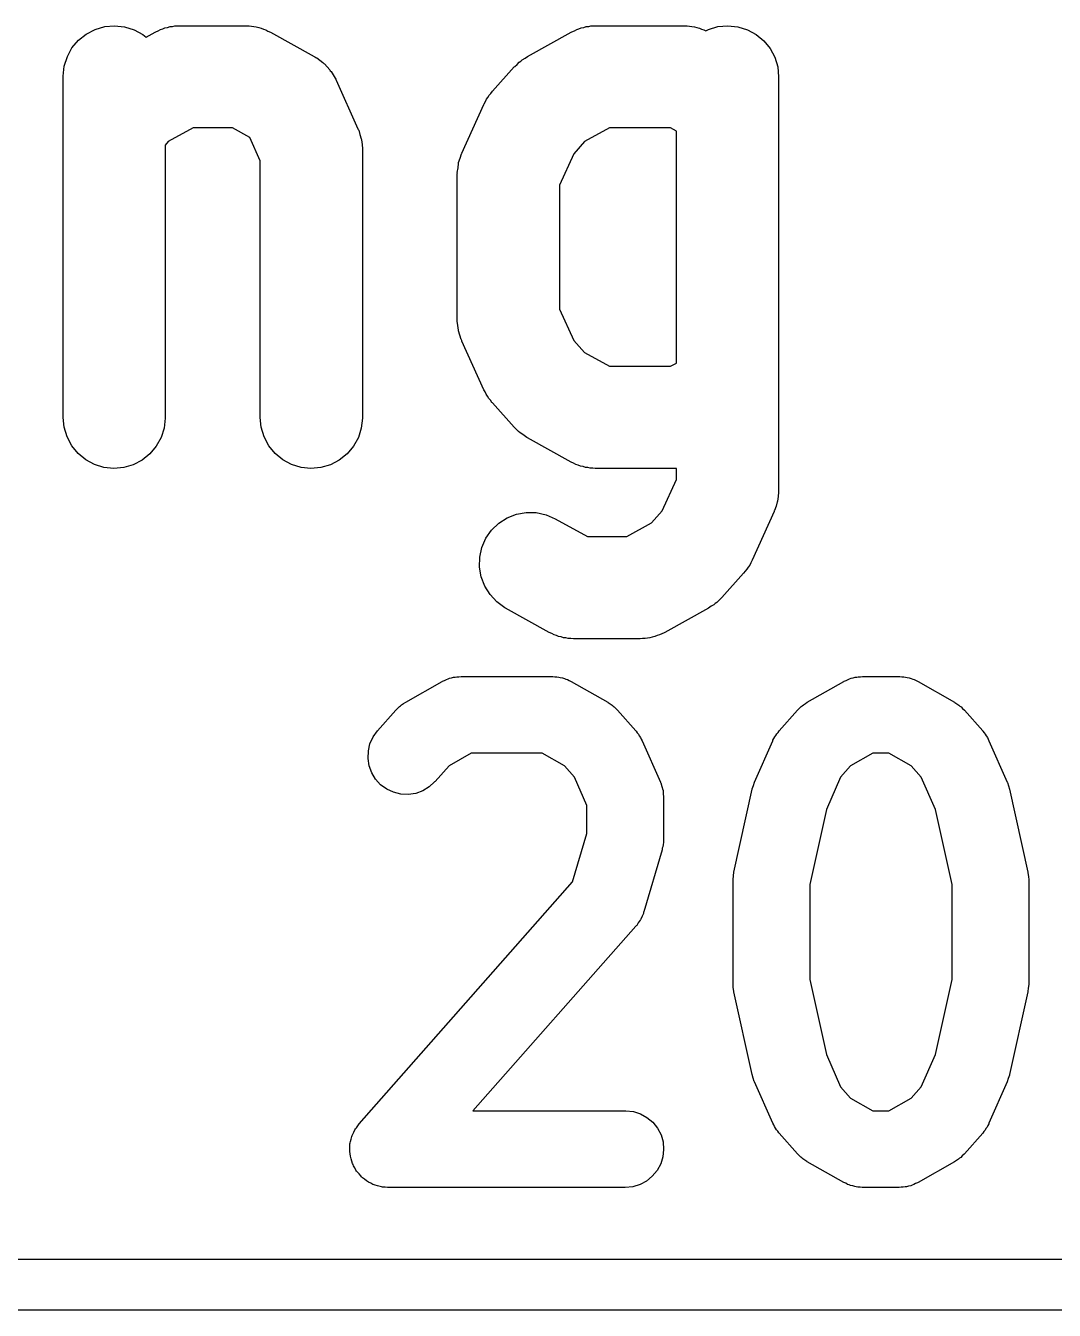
# Model space of a CAD drawing. Extents: x 70 to 232, y -98 to -51.
# Drawn here: x 158.73 to 162.75, y -97.9 to -92.87 of the extents above; entities that cross this region are included whole.
import ezdxf

# ---------------------------------------------------------------- set-up
doc = ezdxf.new("R2010")
doc.units = 0
doc.layers.add('BLACK', color=7, linetype='CONTINUOUS')

msp = doc.modelspace()

# ---------------------------------------------------------------- linework, layer by layer
at = {"layer": 'BLACK', "linetype": 'CONTINUOUS'}
for p, q in [((158.997, -92.886), (159.034, -92.875)), ((159.034, -92.875), (159.073, -92.8714)), ((159.073, -92.8714), (159.112, -92.8755)), ((159.112, -92.8755), (159.149, -92.8871)), ((159.27, -92.8802), (159.28, -92.8782)), ((159.28, -92.8782), (159.29, -92.8752)), ((159.29, -92.8752), (159.299, -92.8743)), ((159.299, -92.8743), (159.308, -92.8725)), ((159.308, -92.8725), (159.318, -92.8724)), ((159.318, -92.8724), (159.329, -92.8714)), ((159.329, -92.8714), (159.586, -92.8714)), ((159.586, -92.8714), (159.589, -92.8714)), ((159.589, -92.8714), (159.599, -92.8726)), ((159.599, -92.8726), (159.609, -92.8728)), ((159.609, -92.8728), (159.618, -92.8748)), ((159.618, -92.8748), (159.627, -92.8758)), ((159.627, -92.8758), (159.637, -92.8789)), ((160.898, -92.8802), (160.909, -92.8782)), ((160.909, -92.8782), (160.918, -92.8752)), ((160.918, -92.8752), (160.928, -92.8743)), ((160.928, -92.8743), (160.937, -92.8725)), ((160.937, -92.8725), (160.947, -92.8724)), ((160.947, -92.8724), (160.957, -92.8714)), ((160.957, -92.8714), (161.3, -92.8714)), ((161.3, -92.8714), (161.303, -92.8714)), ((161.303, -92.8714), (161.313, -92.8726)), ((161.313, -92.8726), (161.323, -92.8728)), ((161.323, -92.8728), (161.332, -92.8748)), ((161.332, -92.8748), (161.342, -92.8758)), ((161.342, -92.8758), (161.351, -92.8789)), ((161.397, -92.886), (161.434, -92.875)), ((161.434, -92.875), (161.473, -92.8714)), ((161.473, -92.8714), (161.512, -92.8755)), ((161.512, -92.8755), (161.549, -92.8871)), ((158.906, -92.9584), (158.931, -92.9285)), ((158.931, -92.9285), (158.962, -92.9041)), ((158.962, -92.9041), (158.997, -92.886)), ((159.149, -92.8871), (159.183, -92.9056)), ((159.183, -92.9056), (159.196, -92.9162)), ((159.196, -92.9162), (159.231, -92.8966)), ((159.231, -92.8966), (159.234, -92.8953)), ((159.234, -92.8953), (159.243, -92.8913)), ((159.243, -92.8913), (159.252, -92.8865)), ((159.252, -92.8865), (159.261, -92.8838)), ((159.261, -92.8838), (159.27, -92.8802)), ((159.637, -92.8789), (159.647, -92.8811)), ((159.647, -92.8811), (159.656, -92.8848)), ((159.656, -92.8848), (159.665, -92.8876)), ((159.665, -92.8876), (159.673, -92.8925)), ((159.673, -92.8925), (159.683, -92.8966)), ((159.683, -92.8966), (159.854, -92.9918)), ((160.689, -92.9918), (160.86, -92.8966)), ((160.86, -92.8966), (160.862, -92.8953)), ((160.862, -92.8953), (160.872, -92.8913)), ((160.872, -92.8913), (160.881, -92.8865)), ((160.881, -92.8865), (160.89, -92.8838)), ((160.89, -92.8838), (160.898, -92.8802)), ((161.351, -92.8789), (161.361, -92.8811)), ((161.361, -92.8811), (161.37, -92.8848)), ((161.37, -92.8848), (161.379, -92.8876)), ((161.379, -92.8876), (161.386, -92.8915)), ((161.386, -92.8915), (161.397, -92.886)), ((161.549, -92.8871), (161.583, -92.9056)), ((161.583, -92.9056), (161.613, -92.9305)), ((158.888, -92.9926), (158.906, -92.9584)), ((161.613, -92.9305), (161.638, -92.9607)), ((161.638, -92.9607), (161.656, -92.9952)), ((158.876, -93.0298), (158.888, -92.9926)), ((159.854, -92.9918), (159.857, -92.9932)), ((159.857, -92.9932), (159.86, -92.9956)), ((159.86, -92.9956), (159.864, -92.9974)), ((159.864, -92.9974), (159.876, -93.0069)), ((159.876, -93.0069), (159.888, -93.0158)), ((159.888, -93.0158), (159.891, -93.0188)), ((159.891, -93.0188), (159.894, -93.0213)), ((159.894, -93.0213), (159.905, -93.033)), ((160.639, -93.0308), (160.648, -93.0227)), ((160.648, -93.0227), (160.656, -93.014)), ((160.656, -93.014), (160.663, -93.0098)), ((160.663, -93.0098), (160.668, -93.0049)), ((160.668, -93.0049), (160.679, -92.9987)), ((160.679, -92.9987), (160.689, -92.9918)), ((161.656, -92.9952), (161.668, -93.0326)), ((158.871, -93.0686), (158.876, -93.0298)), ((158.871, -93.0714), (158.871, -93.0686)), ((158.871, -94.4048), (158.871, -93.0714)), ((159.905, -93.033), (159.915, -93.0442)), ((159.915, -93.0442), (159.917, -93.0477)), ((159.917, -93.0477), (159.92, -93.0507)), ((159.92, -93.0507), (159.928, -93.0642)), ((159.928, -93.0642), (159.936, -93.0773)), ((159.936, -93.0773), (159.938, -93.0811)), ((160.551, -93.1281), (160.637, -93.0329)), ((160.637, -93.0329), (160.639, -93.0308)), ((161.668, -93.0326), (161.671, -93.0714)), ((161.671, -93.0714), (161.671, -94.6905)), ((159.938, -93.0811), (159.94, -93.0846)), ((159.94, -93.0846), (160.025, -93.2751)), ((160.545, -93.1362), (160.551, -93.1281)), ((160.432, -93.3703), (160.518, -93.1798)), ((160.518, -93.1798), (160.519, -93.1773)), ((160.519, -93.1773), (160.524, -93.1686)), ((160.524, -93.1686), (160.528, -93.1595)), ((160.528, -93.1595), (160.534, -93.1519)), ((160.534, -93.1519), (160.539, -93.1437)), ((160.539, -93.1437), (160.545, -93.1362)), ((159.38, -93.2714), (159.283, -93.3253)), ((159.534, -93.2714), (159.38, -93.2714)), ((159.602, -93.3093), (159.534, -93.2714)), ((160.025, -93.2751), (160.026, -93.2776)), ((160.026, -93.2776), (160.027, -93.2793)), ((160.027, -93.2793), (160.028, -93.2809)), ((161.009, -93.2714), (160.912, -93.3253)), ((161.248, -93.2714), (161.009, -93.2714)), ((161.271, -93.2843), (161.248, -93.2714)), ((159.283, -93.3253), (159.271, -93.3387)), ((159.643, -93.4001), (159.602, -93.3093)), ((160.028, -93.2809), (160.033, -93.2979)), ((160.033, -93.2979), (160.038, -93.3148)), ((160.038, -93.3148), (160.039, -93.3166)), ((160.039, -93.3166), (160.039, -93.3183)), ((160.039, -93.3183), (160.041, -93.3359)), ((160.912, -93.3253), (160.87, -93.3725)), ((161.271, -94.1918), (161.271, -93.2843)), ((159.271, -93.3387), (159.271, -94.4048)), ((160.041, -93.3359), (160.043, -93.3536)), ((160.043, -93.3536), (160.043, -93.3554)), ((160.043, -93.3554), (160.043, -93.3571)), ((160.043, -93.3571), (160.043, -94.4048)), ((160.425, -93.3905), (160.43, -93.3736)), ((160.43, -93.3736), (160.431, -93.372)), ((160.431, -93.372), (160.432, -93.3703)), ((160.87, -93.3725), (160.814, -93.4953)), ((159.643, -94.4048), (159.643, -93.4001)), ((160.414, -93.446), (160.417, -93.4284)), ((160.417, -93.4284), (160.419, -93.4108)), ((160.419, -93.4073), (160.425, -93.3905)), ((160.419, -93.4091), (160.419, -93.4073)), ((160.419, -93.4108), (160.419, -93.4091)), ((160.415, -93.4478), (160.414, -93.446)), ((160.414, -93.4496), (160.415, -93.4478)), ((160.414, -93.4524), (160.414, -93.4496)), ((160.414, -94.0238), (160.414, -93.4524)), ((160.814, -93.4953), (160.814, -93.9809)), ((160.814, -93.9809), (160.87, -94.1037)), ((160.414, -94.0256), (160.414, -94.0238)), ((160.414, -94.0274), (160.414, -94.0256)), ((160.416, -94.045), (160.414, -94.0274)), ((160.418, -94.0627), (160.416, -94.045)), ((160.419, -94.0644), (160.418, -94.0627)), ((160.419, -94.0662), (160.419, -94.0644)), ((160.424, -94.0831), (160.419, -94.0662)), ((160.429, -94.1), (160.424, -94.0831)), ((160.43, -94.1016), (160.429, -94.1)), ((160.431, -94.1033), (160.43, -94.1016)), ((160.432, -94.1059), (160.431, -94.1033)), ((160.518, -94.2964), (160.432, -94.1059)), ((160.87, -94.1037), (160.912, -94.1509)), ((160.912, -94.1509), (161.009, -94.2048)), ((161.009, -94.2048), (161.248, -94.2048)), ((161.248, -94.2048), (161.271, -94.1918)), ((160.523, -94.3051), (160.518, -94.2964)), ((160.527, -94.3142), (160.523, -94.3051)), ((160.532, -94.322), (160.527, -94.3142)), ((160.537, -94.3302), (160.532, -94.322)), ((160.544, -94.3378), (160.537, -94.3302)), ((160.549, -94.346), (160.544, -94.3378)), ((160.551, -94.3481), (160.549, -94.346)), ((160.637, -94.4433), (160.551, -94.3481)), ((158.875, -94.4436), (158.871, -94.4048)), ((159.271, -94.4076), (159.267, -94.4463)), ((159.271, -94.4048), (159.271, -94.4076)), ((159.647, -94.4436), (159.643, -94.4048)), ((160.043, -94.4076), (160.038, -94.4463)), ((160.043, -94.4048), (160.043, -94.4076)), ((158.887, -94.481), (158.875, -94.4436)), ((158.905, -94.5154), (158.887, -94.481)), ((159.255, -94.4835), (159.236, -94.5178)), ((159.267, -94.4463), (159.255, -94.4835)), ((159.658, -94.481), (159.647, -94.4436)), ((159.676, -94.5154), (159.658, -94.481)), ((160.027, -94.4835), (160.008, -94.5178)), ((160.038, -94.4463), (160.027, -94.4835)), ((160.646, -94.4515), (160.637, -94.4433)), ((160.654, -94.4603), (160.646, -94.4515)), ((160.66, -94.4646), (160.654, -94.4603)), ((160.666, -94.4696), (160.66, -94.4646)), ((160.676, -94.4759), (160.666, -94.4696)), ((160.686, -94.483), (160.676, -94.4759)), ((160.689, -94.4844), (160.686, -94.483)), ((160.86, -94.5796), (160.689, -94.4844)), ((158.93, -94.5457), (158.905, -94.5154)), ((159.236, -94.5178), (159.211, -94.5477)), ((159.701, -94.5457), (159.676, -94.5154)), ((160.008, -94.5178), (159.983, -94.5477)), ((158.96, -94.5706), (158.93, -94.5457)), ((158.994, -94.5891), (158.96, -94.5706)), ((159.181, -94.5721), (159.146, -94.5902)), ((159.211, -94.5477), (159.181, -94.5721)), ((159.731, -94.5706), (159.701, -94.5457)), ((159.765, -94.5891), (159.731, -94.5706)), ((159.952, -94.5721), (159.918, -94.5902)), ((159.983, -94.5477), (159.952, -94.5721)), ((160.869, -94.5837), (160.86, -94.5796)), ((160.878, -94.5886), (160.869, -94.5837)), ((159.031, -94.6007), (158.994, -94.5891)), ((159.07, -94.6048), (159.031, -94.6007)), ((159.109, -94.6012), (159.07, -94.6048)), ((159.146, -94.5902), (159.109, -94.6012)), ((159.803, -94.6007), (159.765, -94.5891)), ((159.841, -94.6048), (159.803, -94.6007)), ((159.88, -94.6012), (159.841, -94.6048)), ((159.918, -94.5902), (159.88, -94.6012)), ((160.887, -94.5914), (160.878, -94.5886)), ((160.896, -94.5951), (160.887, -94.5914)), ((160.906, -94.5973), (160.896, -94.5951)), ((160.916, -94.6004), (160.906, -94.5973)), ((160.925, -94.6014), (160.916, -94.6004)), ((160.934, -94.6034), (160.925, -94.6014)), ((160.944, -94.6036), (160.934, -94.6034)), ((160.954, -94.6047), (160.944, -94.6036)), ((160.957, -94.6048), (160.954, -94.6047)), ((161.271, -94.6048), (160.957, -94.6048)), ((161.271, -94.6475), (161.271, -94.6048)), ((161.216, -94.7704), (161.271, -94.6475)), ((161.666, -94.7356), (161.661, -94.7523)), ((161.667, -94.7338), (161.666, -94.7356)), ((161.669, -94.7144), (161.667, -94.7321)), ((161.667, -94.7321), (161.667, -94.7338)), ((161.671, -94.6969), (161.669, -94.7144)), ((161.671, -94.6905), (161.671, -94.6933)), ((161.671, -94.6933), (161.671, -94.6951)), ((161.671, -94.6951), (161.671, -94.6969)), ((160.609, -94.7979), (160.646, -94.7837)), ((160.646, -94.7837), (160.684, -94.7768)), ((160.684, -94.7768), (160.723, -94.7775)), ((160.723, -94.7775), (160.761, -94.7858)), ((160.761, -94.7858), (160.797, -94.8014)), ((161.174, -94.8176), (161.216, -94.7704)), ((161.654, -94.7725), (161.568, -94.963)), ((161.655, -94.7693), (161.654, -94.7708)), ((161.654, -94.7708), (161.654, -94.7725)), ((161.661, -94.7523), (161.655, -94.7693)), ((160.548, -94.8459), (160.576, -94.8189)), ((160.576, -94.8189), (160.609, -94.7979)), ((160.797, -94.8014), (160.923, -94.8714)), ((161.077, -94.8714), (161.174, -94.8176)), ((160.51, -94.9135), (160.526, -94.8778)), ((160.526, -94.8778), (160.548, -94.8459)), ((160.923, -94.8714), (161.077, -94.8714)), ((160.502, -94.9516), (160.51, -94.9135)), ((160.501, -94.9906), (160.502, -94.9516)), ((161.558, -94.9833), (161.552, -94.991)), ((161.562, -94.9742), (161.558, -94.9833)), ((161.567, -94.9656), (161.562, -94.9742)), ((161.568, -94.963), (161.567, -94.9656)), ((160.507, -95.0291), (160.501, -94.9906)), ((160.521, -95.0656), (160.507, -95.0291)), ((161.534, -95.0147), (161.449, -95.11)), ((161.54, -95.0066), (161.534, -95.0147)), ((161.547, -94.9992), (161.54, -95.0066)), ((161.552, -94.991), (161.547, -94.9992)), ((160.542, -95.0986), (160.521, -95.0656)), ((160.569, -95.127), (160.542, -95.0986)), ((160.6, -95.1496), (160.569, -95.127)), ((161.418, -95.138), (161.407, -95.1441)), ((161.423, -95.133), (161.418, -95.138)), ((161.429, -95.1288), (161.423, -95.133)), ((161.438, -95.1201), (161.429, -95.1288)), ((161.447, -95.112), (161.438, -95.1201)), ((161.449, -95.11), (161.447, -95.112)), ((160.603, -95.151), (160.6, -95.1496)), ((160.774, -95.2463), (160.603, -95.151)), ((161.397, -95.151), (161.226, -95.2463)), ((161.407, -95.1441), (161.397, -95.151)), ((160.784, -95.2503), (160.774, -95.2463)), ((160.793, -95.2553), (160.784, -95.2503)), ((160.802, -95.2581), (160.793, -95.2553)), ((160.81, -95.2618), (160.802, -95.2581)), ((160.82, -95.264), (160.81, -95.2618)), ((160.83, -95.2671), (160.82, -95.264)), ((160.839, -95.2681), (160.83, -95.2671)), ((160.848, -95.2701), (160.839, -95.2681)), ((160.858, -95.2703), (160.848, -95.2701)), ((160.869, -95.2714), (160.858, -95.2703)), ((160.871, -95.2714), (160.869, -95.2714)), ((161.129, -95.2714), (160.871, -95.2714)), ((161.139, -95.2704), (161.129, -95.2714)), ((161.149, -95.2704), (161.139, -95.2704)), ((161.158, -95.2685), (161.149, -95.2704)), ((161.167, -95.2676), (161.158, -95.2685)), ((161.177, -95.2647), (161.167, -95.2676)), ((161.187, -95.2626), (161.177, -95.2647)), ((161.196, -95.259), (161.187, -95.2626)), ((161.205, -95.2563), (161.196, -95.259)), ((161.214, -95.2515), (161.205, -95.2563)), ((161.223, -95.2476), (161.214, -95.2515)), ((161.226, -95.2463), (161.223, -95.2476)), ((160.212, -95.5195), (160.355, -95.4385)), ((160.355, -95.4385), (160.356, -95.4375)), ((160.356, -95.4375), (160.364, -95.4343)), ((160.364, -95.4343), (160.371, -95.4304)), ((160.371, -95.4304), (160.378, -95.4285)), ((160.378, -95.4285), (160.383, -95.426)), ((160.383, -95.426), (160.391, -95.4243)), ((160.391, -95.4243), (160.399, -95.4219)), ((160.399, -95.4219), (160.406, -95.4213)), ((160.406, -95.4213), (160.412, -95.42)), ((160.412, -95.42), (160.42, -95.4199)), ((160.42, -95.4199), (160.429, -95.419)), ((160.429, -95.419), (160.786, -95.419)), ((160.786, -95.419), (160.788, -95.4191)), ((160.788, -95.4191), (160.796, -95.42)), ((160.796, -95.42), (160.804, -95.4202)), ((160.804, -95.4202), (160.811, -95.4216)), ((160.811, -95.4216), (160.817, -95.4223)), ((160.817, -95.4223), (160.825, -95.4248)), ((160.825, -95.4248), (160.833, -95.4267)), ((160.833, -95.4267), (160.839, -95.4292)), ((160.839, -95.4292), (160.845, -95.4312)), ((160.845, -95.4312), (160.852, -95.4352)), ((160.852, -95.4352), (160.86, -95.4385)), ((160.86, -95.4385), (161.003, -95.5195)), ((161.783, -95.5195), (161.926, -95.4385)), ((161.926, -95.4385), (161.928, -95.4375)), ((161.928, -95.4375), (161.936, -95.4343)), ((161.936, -95.4343), (161.943, -95.4304)), ((161.943, -95.4304), (161.949, -95.4285)), ((161.949, -95.4285), (161.955, -95.426)), ((161.955, -95.426), (161.963, -95.4243)), ((161.963, -95.4243), (161.971, -95.4219)), ((161.971, -95.4219), (161.977, -95.4213)), ((161.977, -95.4213), (161.983, -95.42)), ((161.983, -95.42), (161.992, -95.4199)), ((161.992, -95.4199), (162, -95.419)), ((162, -95.419), (162.143, -95.419)), ((162.143, -95.419), (162.145, -95.4191)), ((162.145, -95.4191), (162.153, -95.42)), ((162.153, -95.42), (162.161, -95.4202)), ((162.161, -95.4202), (162.168, -95.4216)), ((162.168, -95.4216), (162.174, -95.4223)), ((162.174, -95.4223), (162.182, -95.4248)), ((162.182, -95.4248), (162.19, -95.4267)), ((162.19, -95.4267), (162.196, -95.4292)), ((162.196, -95.4292), (162.202, -95.4312)), ((162.202, -95.4312), (162.209, -95.4352)), ((162.209, -95.4352), (162.217, -95.4385)), ((162.217, -95.4385), (162.36, -95.5195)), ((160.175, -95.5492), (160.181, -95.543)), ((160.181, -95.543), (160.188, -95.5363)), ((160.188, -95.5363), (160.192, -95.5332)), ((160.192, -95.5332), (160.196, -95.5295)), ((160.196, -95.5295), (160.204, -95.5248)), ((160.204, -95.5248), (160.212, -95.5195)), ((161.003, -95.5195), (161.004, -95.5205)), ((161.004, -95.5205), (161.012, -95.5259)), ((161.012, -95.5259), (161.02, -95.5308)), ((161.02, -95.5308), (161.024, -95.5345)), ((161.024, -95.5345), (161.028, -95.5377)), ((161.028, -95.5377), (161.034, -95.5445)), ((161.746, -95.5492), (161.753, -95.543)), ((161.753, -95.543), (161.759, -95.5363)), ((161.759, -95.5363), (161.764, -95.5332)), ((161.764, -95.5332), (161.768, -95.5295)), ((161.768, -95.5295), (161.776, -95.5248)), ((161.776, -95.5248), (161.783, -95.5195)), ((162.36, -95.5195), (162.361, -95.5205)), ((162.361, -95.5205), (162.369, -95.5259)), ((162.369, -95.5259), (162.377, -95.5308)), ((162.377, -95.5308), (162.381, -95.5345)), ((162.381, -95.5345), (162.385, -95.5377)), ((162.385, -95.5377), (162.391, -95.5445)), ((160.102, -95.6317), (160.173, -95.5508)), ((160.173, -95.5508), (160.175, -95.5492)), ((161.034, -95.5445), (161.041, -95.5508)), ((161.041, -95.5508), (161.112, -95.6317)), ((161.673, -95.6317), (161.745, -95.5508)), ((161.745, -95.5508), (161.746, -95.5492)), ((162.391, -95.5445), (162.398, -95.5508)), ((162.398, -95.5508), (162.47, -95.6317)), ((160.085, -95.6554), (160.102, -95.6317)), ((161.112, -95.6317), (161.114, -95.6333)), ((161.114, -95.6333), (161.118, -95.6393)), ((161.118, -95.6393), (161.123, -95.6449)), ((161.66, -95.6495), (161.664, -95.6432)), ((161.664, -95.6432), (161.669, -95.6377)), ((161.669, -95.6377), (161.673, -95.6317)), ((162.47, -95.6317), (162.471, -95.6333)), ((162.471, -95.6333), (162.475, -95.6393)), ((162.475, -95.6393), (162.48, -95.6449)), ((160.066, -95.7105), (160.072, -95.6821)), ((160.072, -95.6821), (160.085, -95.6554)), ((161.123, -95.6449), (161.126, -95.6513)), ((161.126, -95.6513), (161.131, -95.6573)), ((161.131, -95.6573), (161.134, -95.664)), ((161.134, -95.664), (161.137, -95.6704)), ((161.137, -95.6704), (161.209, -95.8323)), ((161.577, -95.8323), (161.648, -95.6704)), ((161.648, -95.6704), (161.649, -95.6685)), ((161.649, -95.6685), (161.653, -95.6621)), ((161.653, -95.6621), (161.656, -95.6554)), ((161.656, -95.6554), (161.66, -95.6495)), ((162.48, -95.6449), (162.484, -95.6513)), ((162.484, -95.6513), (162.488, -95.6573)), ((162.488, -95.6573), (162.491, -95.664)), ((162.491, -95.664), (162.494, -95.6704)), ((162.494, -95.6704), (162.566, -95.8323)), ((160.065, -95.7398), (160.066, -95.7105)), ((160.069, -95.7687), (160.065, -95.7398)), ((160.468, -95.719), (160.382, -95.7681)), ((160.746, -95.719), (160.468, -95.719)), ((160.833, -95.7681), (160.746, -95.719)), ((162.04, -95.719), (161.953, -95.7681)), ((162.103, -95.719), (162.04, -95.719)), ((162.19, -95.7681), (162.103, -95.719)), ((160.079, -95.7962), (160.069, -95.7687)), ((160.382, -95.7681), (160.327, -95.8302)), ((160.872, -95.8128), (160.833, -95.7681)), ((161.953, -95.7681), (161.914, -95.8128)), ((162.229, -95.8128), (162.19, -95.7681)), ((160.094, -95.8212), (160.079, -95.7962)), ((160.114, -95.8427), (160.094, -95.8212)), ((160.138, -95.86), (160.114, -95.8427)), ((160.325, -95.8318), (160.304, -95.8514)), ((160.327, -95.8302), (160.325, -95.8318)), ((160.921, -95.9245), (160.872, -95.8128)), ((161.209, -95.8323), (161.209, -95.8342)), ((161.209, -95.8342), (161.21, -95.835)), ((161.21, -95.835), (161.21, -95.8357)), ((161.21, -95.8357), (161.214, -95.849)), ((161.573, -95.8455), (161.577, -95.8323)), ((161.914, -95.8128), (161.858, -95.9397)), ((162.285, -95.9397), (162.229, -95.8128)), ((162.566, -95.8323), (162.566, -95.8327)), ((162.566, -95.8327), (162.566, -95.8327)), ((162.566, -95.8327), (162.566, -95.8327)), ((162.566, -95.8327), (162.567, -95.8342)), ((162.567, -95.8342), (162.571, -95.8474)), ((160.164, -95.8724), (160.138, -95.86)), ((160.193, -95.8794), (160.164, -95.8724)), ((160.222, -95.8807), (160.193, -95.8794)), ((160.251, -95.8764), (160.222, -95.8807)), ((160.279, -95.8665), (160.251, -95.8764)), ((160.304, -95.8514), (160.279, -95.8665)), ((161.214, -95.849), (161.218, -95.8622)), ((161.218, -95.8622), (161.218, -95.863)), ((161.218, -95.863), (161.219, -95.8637)), ((161.219, -95.8637), (161.22, -95.8775)), ((161.22, -95.8775), (161.221, -95.8913)), ((161.221, -95.8913), (161.221, -95.8921)), ((161.221, -95.8921), (161.221, -95.8929)), ((161.221, -95.8929), (161.221, -96.0548)), ((161.496, -96.1844), (161.568, -95.8605)), ((161.568, -95.8585), (161.573, -95.8455)), ((161.568, -95.8601), (161.568, -95.8585)), ((161.568, -95.8605), (161.568, -95.8601)), ((161.568, -95.8601), (161.568, -95.8601)), ((161.568, -95.8601), (161.568, -95.8601)), ((162.571, -95.8474), (162.575, -95.8605)), ((162.575, -95.8605), (162.646, -96.1844)), ((160.921, -96.0332), (160.921, -95.9245)), ((161.858, -95.9397), (161.793, -96.233)), ((162.35, -96.233), (162.285, -95.9397)), ((160.865, -96.2233), (160.921, -96.0332)), ((161.216, -96.0914), (161.215, -96.0971)), ((161.218, -96.0859), (161.216, -96.0914)), ((161.219, -96.0771), (161.218, -96.0859)), ((161.221, -96.0683), (161.219, -96.0771)), ((161.221, -96.0548), (161.221, -96.0569)), ((161.221, -96.0569), (161.221, -96.0626)), ((161.221, -96.0626), (161.221, -96.0683)), ((161.215, -96.0971), (161.144, -96.3399)), ((161.495, -96.1994), (161.496, -96.1855)), ((161.496, -96.1849), (161.496, -96.1844)), ((161.496, -96.1855), (161.496, -96.1849)), ((162.646, -96.1844), (162.647, -96.1864)), ((162.647, -96.1864), (162.647, -96.187)), ((162.647, -96.187), (162.647, -96.1875)), ((162.647, -96.1875), (162.649, -96.2015)), ((160.03, -97.1698), (160.865, -96.2233)), ((161.493, -96.2134), (161.495, -96.1994)), ((161.493, -96.214), (161.493, -96.2134)), ((161.493, -96.2146), (161.493, -96.214)), ((161.493, -96.2167), (161.493, -96.2146)), ((161.493, -96.6214), (161.493, -96.2167)), ((161.793, -96.233), (161.793, -96.6051)), ((162.35, -96.6051), (162.35, -96.233)), ((162.649, -96.2015), (162.65, -96.2155)), ((162.65, -96.2155), (162.65, -96.2161)), ((162.65, -96.2161), (162.65, -96.2167)), ((162.65, -96.2167), (162.65, -96.6214)), ((161.142, -96.3465), (161.137, -96.3577)), ((161.143, -96.3419), (161.142, -96.3442)), ((161.142, -96.3442), (161.142, -96.3465)), ((161.144, -96.3399), (161.143, -96.3419)), ((161.112, -96.3969), (160.475, -97.119)), ((161.114, -96.3949), (161.112, -96.3969)), ((161.116, -96.3932), (161.114, -96.3949)), ((161.122, -96.3831), (161.116, -96.3932)), ((161.13, -96.3731), (161.122, -96.3831)), ((161.131, -96.3709), (161.13, -96.3731)), ((161.132, -96.3689), (161.131, -96.3709)), ((161.137, -96.3577), (161.132, -96.3689)), ((161.493, -96.622), (161.493, -96.6214)), ((161.493, -96.6226), (161.493, -96.622)), ((161.494, -96.6366), (161.493, -96.6226)), ((161.496, -96.6506), (161.494, -96.6366)), ((161.793, -96.6051), (161.858, -96.8984)), ((162.285, -96.8983), (162.35, -96.6051)), ((162.648, -96.6387), (162.647, -96.6526)), ((162.65, -96.6247), (162.648, -96.6387)), ((162.65, -96.6214), (162.65, -96.6235)), ((162.65, -96.6235), (162.65, -96.6241)), ((162.65, -96.6241), (162.65, -96.6247)), ((161.496, -96.6511), (161.496, -96.6506)), ((161.496, -96.6517), (161.496, -96.6511)), ((161.496, -96.6537), (161.496, -96.6517)), ((161.568, -96.9775), (161.496, -96.6537)), ((162.646, -96.6537), (162.575, -96.9775)), ((162.647, -96.6532), (162.646, -96.6537)), ((162.647, -96.6526), (162.647, -96.6532)), ((161.858, -96.8984), (161.914, -97.0253)), ((162.229, -97.0253), (162.285, -96.8983)), ((161.572, -96.9907), (161.568, -96.9775)), ((161.576, -97.0039), (161.572, -96.9907)), ((162.57, -96.9927), (162.566, -97.0058)), ((162.575, -96.9796), (162.57, -96.9927)), ((162.575, -96.9775), (162.575, -96.978)), ((162.575, -96.978), (162.575, -96.978)), ((162.575, -96.978), (162.575, -96.978)), ((162.575, -96.978), (162.575, -96.9796)), ((161.577, -97.0054), (161.576, -97.0039)), ((161.577, -97.0058), (161.577, -97.0054)), ((161.577, -97.0054), (161.577, -97.0054)), ((161.577, -97.0054), (161.577, -97.0054)), ((161.648, -97.1677), (161.577, -97.0058)), ((161.914, -97.0253), (161.953, -97.07)), ((162.19, -97.07), (162.229, -97.0253)), ((162.566, -97.0058), (162.494, -97.1677)), ((161.953, -97.07), (162.04, -97.119)), ((162.103, -97.119), (162.19, -97.07)), ((160.475, -97.119), (161.071, -97.119)), ((161.071, -97.119), (161.074, -97.1191)), ((161.074, -97.1191), (161.103, -97.1223)), ((161.103, -97.1223), (161.131, -97.1312)), ((161.131, -97.1312), (161.156, -97.1453)), ((161.156, -97.1453), (161.179, -97.1641)), ((162.04, -97.119), (162.103, -97.119)), ((160.005, -97.2109), (160.009, -97.2024)), ((160.009, -97.2024), (160.013, -97.1935)), ((160.013, -97.1935), (160.016, -97.1895)), ((160.016, -97.1895), (160.019, -97.1852)), ((160.019, -97.1852), (160.025, -97.1777)), ((160.025, -97.1777), (160.03, -97.1698)), ((161.179, -97.1641), (161.197, -97.1869)), ((161.197, -97.1869), (161.211, -97.2129)), ((161.652, -97.1741), (161.648, -97.1677)), ((161.655, -97.1808), (161.652, -97.1741)), ((161.659, -97.1868), (161.655, -97.1808)), ((161.663, -97.1932), (161.659, -97.1868)), ((161.668, -97.1988), (161.663, -97.1932)), ((161.672, -97.2048), (161.668, -97.1988)), ((162.474, -97.2004), (162.47, -97.2064)), ((162.479, -97.1949), (162.474, -97.2004)), ((162.482, -97.1886), (162.479, -97.1949)), ((162.487, -97.1826), (162.482, -97.1886)), ((162.49, -97.176), (162.487, -97.1826)), ((162.494, -97.1696), (162.49, -97.176)), ((162.494, -97.1677), (162.494, -97.1696)), ((159.994, -97.2486), (159.995, -97.2438)), ((159.994, -97.2583), (159.994, -97.2486)), ((159.995, -97.2438), (159.996, -97.2389)), ((159.996, -97.2389), (159.999, -97.2296)), ((159.999, -97.2296), (160.001, -97.2202)), ((160.001, -97.2202), (160.003, -97.2156)), ((160.003, -97.2156), (160.005, -97.2109)), ((161.211, -97.2129), (161.219, -97.2409)), ((161.219, -97.2409), (161.221, -97.2701)), ((161.673, -97.2064), (161.672, -97.2048)), ((161.745, -97.2873), (161.673, -97.2064)), ((162.47, -97.2064), (162.398, -97.2873)), ((159.993, -97.268), (159.994, -97.2583)), ((159.993, -97.2729), (159.993, -97.268)), ((159.993, -97.2779), (159.993, -97.2729)), ((159.995, -97.2875), (159.993, -97.2779)), ((159.996, -97.2972), (159.995, -97.2875)), ((159.997, -97.3019), (159.996, -97.2972)), ((159.998, -97.3068), (159.997, -97.3019)), ((161.218, -97.2992), (161.21, -97.3272)), ((161.221, -97.2701), (161.218, -97.2992)), ((161.751, -97.2936), (161.745, -97.2873)), ((161.758, -97.3004), (161.751, -97.2936)), ((161.762, -97.3036), (161.758, -97.3004)), ((162.384, -97.3017), (162.379, -97.3049)), ((162.39, -97.2951), (162.384, -97.3017)), ((162.397, -97.2889), (162.39, -97.2951)), ((162.398, -97.2873), (162.397, -97.2889)), ((160.001, -97.3159), (159.998, -97.3068)), ((160.004, -97.3252), (160.001, -97.3159)), ((160.006, -97.3296), (160.004, -97.3252)), ((160.008, -97.3343), (160.006, -97.3296)), ((160.013, -97.3426), (160.008, -97.3343)), ((160.017, -97.3512), (160.013, -97.3426)), ((160.02, -97.355), (160.017, -97.3512)), ((161.196, -97.3529), (161.177, -97.3755)), ((161.21, -97.3272), (161.196, -97.3529)), ((161.766, -97.3073), (161.762, -97.3036)), ((161.774, -97.3121), (161.766, -97.3073)), ((161.781, -97.3176), (161.774, -97.3121)), ((161.783, -97.3186), (161.781, -97.3176)), ((161.926, -97.3996), (161.783, -97.3186)), ((162.36, -97.3186), (162.217, -97.3995)), ((162.367, -97.3133), (162.36, -97.3186)), ((162.375, -97.3086), (162.367, -97.3133)), ((162.379, -97.3049), (162.375, -97.3086)), ((160.023, -97.3593), (160.02, -97.355)), ((160.03, -97.3664), (160.023, -97.3593)), ((160.036, -97.374), (160.03, -97.3664)), ((160.039, -97.3772), (160.036, -97.374)), ((160.043, -97.3808), (160.039, -97.3772)), ((160.051, -97.3866), (160.043, -97.3808)), ((160.058, -97.3928), (160.051, -97.3866)), ((160.062, -97.3952), (160.058, -97.3928)), ((160.066, -97.3981), (160.062, -97.3952)), ((160.075, -97.4022), (160.066, -97.3981)), ((160.084, -97.4069), (160.075, -97.4022)), ((161.154, -97.394), (161.129, -97.4077)), ((161.177, -97.3755), (161.154, -97.394)), ((161.934, -97.4029), (161.926, -97.3996)), ((161.941, -97.4069), (161.934, -97.4029)), ((162.207, -97.4038), (162.2, -97.4077)), ((162.215, -97.4006), (162.207, -97.4038)), ((162.217, -97.3995), (162.215, -97.4006)), ((160.088, -97.4084), (160.084, -97.4069)), ((160.093, -97.4105), (160.088, -97.4084)), ((160.102, -97.4128), (160.093, -97.4105)), ((160.112, -97.4158), (160.102, -97.4128)), ((160.117, -97.4163), (160.112, -97.4158)), ((160.121, -97.4175), (160.117, -97.4163)), ((160.131, -97.4179), (160.121, -97.4175)), ((160.141, -97.419), (160.131, -97.4179)), ((160.143, -97.419), (160.141, -97.419)), ((161.071, -97.419), (160.143, -97.419)), ((161.101, -97.4162), (161.071, -97.419)), ((161.129, -97.4077), (161.101, -97.4162)), ((161.947, -97.4088), (161.941, -97.4069)), ((161.953, -97.4114), (161.947, -97.4088)), ((161.961, -97.4133), (161.953, -97.4114)), ((161.969, -97.4158), (161.961, -97.4133)), ((161.975, -97.4165), (161.969, -97.4158)), ((161.981, -97.4179), (161.975, -97.4165)), ((161.99, -97.4181), (161.981, -97.4179)), ((161.998, -97.419), (161.99, -97.4181)), ((162, -97.419), (161.998, -97.419)), ((162.143, -97.419), (162, -97.419)), ((162.151, -97.4182), (162.143, -97.419)), ((162.159, -97.4181), (162.151, -97.4182)), ((162.166, -97.4168), (162.159, -97.4181)), ((162.172, -97.4162), (162.166, -97.4168)), ((162.18, -97.4138), (162.172, -97.4162)), ((162.188, -97.4121), (162.18, -97.4138)), ((162.194, -97.4096), (162.188, -97.4121)), ((162.2, -97.4077), (162.194, -97.4096)), ((147.295, -97.7), (223.8, -97.7)), ((223.805, -97.9), (147.295, -97.9))]:
    msp.add_line(p, q, dxfattribs=at)

doc.saveas('drawing.dxf')
